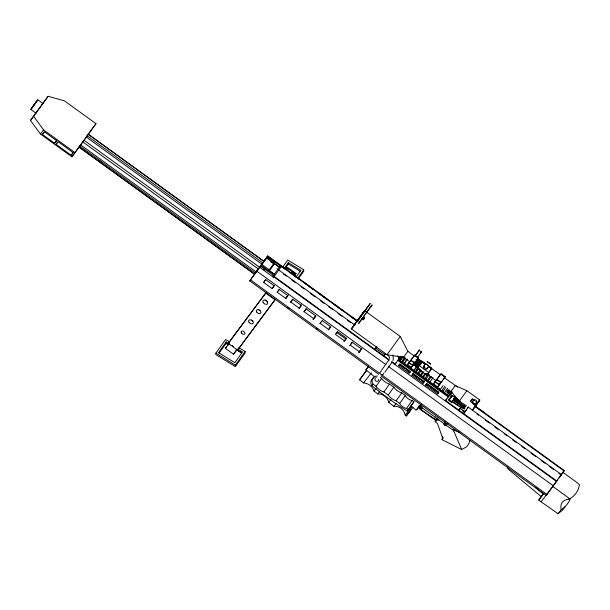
<?xml version="1.0" encoding="UTF-8"?>
<svg xmlns="http://www.w3.org/2000/svg" width="610" height="610" viewBox="0 0 610 610"><rect width="100%" height="100%" fill="white"/><g stroke="black" fill="none" stroke-linecap="round" stroke-linejoin="round"><path stroke-width="0.91" d="M229.558 341.913L225.662 339.518L215.887 353.137L215.841 354.593L235.33 366.587L245.098 352.969L245.144 351.505L238.914 347.669M219.043 353.198L226.157 343.285L226.203 341.966L229.307 343.88M235.33 366.587L235.376 365.123L245.144 351.505M285.038 268.606L288.347 263.993L288.393 262.674L300.882 270.367L295.919 277.275M282.613 267.264L287.806 260.02L303.75 269.833L303.704 271.298L298.503 278.541M470.02 440.252L469.182 442.852A12.94 11.636 80.5 0 1 466.147 447.077L461.678 449.539L442.044 439.673L442.608 436.539M442.044 439.673L443.081 437.393M449.059 391.78C448.861 390.27 448.091 392.886 449.151 391.513M448.937 399.619L448.716 400.602L451.652 402.516L454.915 397.285L451.979 395.371L448.937 399.619L451.873 401.532M449.12 399.886L451.575 396.088L451.453 396.637M451.979 395.371L450.744 397.773M466.551 405.841L454.511 398.002L452.056 401.799L461.343 407.846M463.524 407.068L453.375 400.259L464.309 407.579M454.183 399.131L465.11 406.451L454.183 399.131L453.337 400.434M454.389 398.551L454.511 398.002M454.915 397.285L453.68 399.687M447.793 392.024L448.152 391.048L448.899 390.865L449.471 391.429L449.296 392.169L448.365 392.581L447.793 392.024L448.152 391.048M449.112 392.398L449.471 391.429M392.947 360.563L393.366 358.619L392.672 354.989M378.688 374.243L249.757 280.92L267.76 255.91L358.085 321.287M277.413 263.398L285.922 269.567L267.813 256.467L264.725 260.455M483.989 412.444L474.908 406.077M381.006 375.92L546.225 495.503L564.22 470.493L474.778 405.772M445.018 423.691A1.937 0.633 35.7 0 0 443.394 423.348A1.937 0.633 35.7 0 0 444.553 424.888L445.33 423.256L445.742 423.538L444.972 425.17A1.937 0.633 35.7 0 0 446.589 425.505A1.937 0.633 35.7 0 0 445.43 423.973L445.742 423.538M444.553 424.888L445.33 423.256M444.972 425.17L445.43 423.973M87.238 135.816L88.32 134.208L263.916 261.309L262.841 262.902L87.238 135.816L85.301 138.531M428.731 366.076L431.758 368.272L426.825 375.15L416.966 368.013L421.899 361.135L426.451 364.429M409.043 362.744L412.901 365.535L409.043 362.744L414.64 355.058L418.498 357.849L412.901 365.535M414.449 355.294L418.308 358.093L414.64 355.058M35.365 103.044L37.767 99.796L42.845 103.471L35.906 113.079L30.828 109.403L32.848 106.521M37.767 99.796L35.738 102.678M35.906 113.079L36.219 112.583M79.757 146.11L79.003 147.109L254.591 274.21L79.826 147.551M261.583 266.158L262.757 266.906M249.757 280.92L254.683 273.798M546.225 495.503L547.345 493.665L541.039 501.778L538.721 500.101L543.274 493.97L535.26 487.215M412.39 358.154L409.729 361.76L403.538 357.277L387.053 354.715L351.421 328.927L353.037 326.602M412.917 357.422L414.045 355.805L407.854 351.322L400.274 336.468L364.643 310.681L362.073 314.371M387.319 354.288L387.053 354.715L400.091 336.659M403.629 357.132L407.854 351.322L407.587 351.65M438.582 377.117L435.982 380.655L427.389 374.334M430.485 370.14L431.613 368.524L431.346 368.844M439.108 376.385L440.237 374.761L428.555 366.313M443.31 379.42L444.438 377.803L457.637 387.083M478.438 401.99L479.796 400.03L466.886 390.69L459.376 401.052L450.981 391.406M466.429 391.254L466.886 390.69L455.205 385.604L450.897 391.551M413.458 364.681L413.115 365.23L415.021 362.668M416.966 368.013L417.309 367.464M426.825 375.15L427.168 374.601L425.658 373.503M87.718 135.084L86.811 136.396M358.939 318.931L357.902 320.463L358.299 320.014M363.034 312.999L363.895 311.718L363.186 312.594M440.443 383.278L440.123 383.759L442.784 380.152M473.07 409.249L472.285 410.4L472.986 409.493M479.01 401.182L479.422 400.518M367.83 306.906L368.798 305.374M32.36 107.215L31.781 108.077L32.673 106.91M36.226 101.984L36.813 101.123L35.921 102.289M472.834 409.569L473.642 408.441M258.472 268.918L255.422 273.15L79.826 146.049L84.904 139.08M257.855 269.826L260.5 266.181M255.674 272.601L256.787 271.038M257.588 270.017L258.076 269.315M260.889 265.632L262.834 262.918M228.262 343.369L265.762 293.082L275.057 299.807L237.557 350.094L228.262 343.369L265.983 292.647M237.282 349.187L233.523 354.227L225.441 348.379L226.706 346.594M233.523 354.227L236.939 349.568M237.557 350.094L275.278 299.373M364.81 314.737L358.581 323.536L372.153 304.863L365.802 313.357M414.93 356.232L419.497 349.804L415.036 356.011M417.187 357.864L421.754 351.436L420.412 353.266M258.381 268.819L257.816 269.605M353.48 325.931L356.659 321.5M355.233 323.491L352.176 327.89L352.885 327.013M360.838 316.11L362.592 313.677M365.504 310.162L370.239 303.483L367.197 307.501M473.451 408.692L474.374 407.404M478.629 401.738L474.976 406.809M32.299 107.253L34.076 104.813M36.287 101.946L34.511 104.386M559.141 477.843L563.015 472.414L576.679 482.304A5.208 1.693 35.7 0 1 579.5 485.064L578.242 489.296A22.158 20.519 3.2 0 1 573.095 496.471L569.374 499.171A59.749 19.451 35.7 0 0 561.169 509.724L558.058 513.719L541.039 501.778M42.151 104.257L48.121 96.281L64.439 100.848L95.983 123.677L71.942 156.831L40.405 134.002L30.5 120.49L36.043 112.758M30.5 120.49L48.121 96.281M42.425 134.452L44.446 131.844L56.631 140.666L54.603 143.274L42.425 134.452L44.065 132.156M54.603 143.274L56.799 140.216M56.067 144.326L58.095 141.718L73.169 152.637L71.141 155.245L56.067 144.326L57.714 142.038M71.141 155.245L73.337 152.187M71.942 156.831L79.003 147.002M88.351 133.971L95.983 123.677M255.765 272.281L256.848 270.771M268.613 270.718L261.301 265.426L260.76 266.173L274.469 276.101L273.524 277.329L259.807 267.401L260.348 266.646M260.096 266.898L266.86 257.694M267.813 256.467L267.226 257.283L274.485 262.536L268.308 271.046L269.254 269.818L261.942 264.526M268.232 271.076L269.262 269.643M274.142 274.477L279.525 267.005L274.713 263.52L269.33 270.992L269.567 270.695L274.378 274.172M263.68 282.438L265.724 279.685L274.241 285.854L272.197 288.599L263.68 282.438L265.838 279.311M226.203 341.966L218.54 352.649L234.835 362.675L242.498 351.993L237.839 349.126M273.524 277.329L281.469 266.349L280.516 267.577M284.534 268.057L288.393 262.674M272.151 288.545L274.355 285.472M277.131 292.266L279.334 289.193M298.038 277.802L303.75 269.833M286.227 297.489L287.546 295.827M285.724 298.488L288.477 294.645M290.49 302.278L292.693 299.205M300.257 306.502L301.332 305M299.045 308.469L301.248 305.396M303.849 311.862L306.022 308.843M313.151 319.259L315.309 316.254M313.044 319.671L315.759 315.888M319.808 323.643L320.89 322.133M329.652 328.043L330.772 326.312M328.401 329.865L330.574 326.838M336.003 333.525L337.094 332.015M359.404 318.107L361.196 315.637L356.667 322.156L360.037 317.688M361.661 315.111L359.923 317.413M343.933 341.562L346.106 338.535M361.89 318.839L363.202 319.785L364.688 317.787L363.316 316.796M349.621 345.862L352.374 342.019M358.855 352.336L359.93 350.834M358.901 352.58L361.821 348.447M376.873 346.45L374.822 349.316L376.576 346.991M374.738 376.965L365.886 369.858L368.547 366.145M412.947 407.434L406.298 415.982L405.231 415.151A10.301 9.684 54.3 0 0 393.839 406.344L388.776 402.432A10.461 9.836 54.3 0 0 377.758 393.915L373.991 391.002A11.201 10.53 54.3 0 0 363.568 382.943L359.557 379.839L366.442 370.247M385.375 353.686L383.835 355.836L385.589 353.51M388.883 359.999L381.746 369.919M392.154 362.073L384.879 372.191M381.685 378.406A5.742 1.868 35.7 0 0 389.508 384.071L393.824 387.19A6.26 2.036 35.7 0 0 401.754 392.932L405.337 395.524A4.567 1.487 35.7 0 0 408.197 398.749A4.567 1.487 35.7 0 0 412.207 400.495L413.999 401.792L408.357 409.653L406.565 408.357A4.567 1.487 35.7 0 1 402.554 406.611A4.567 1.487 35.7 0 1 399.695 403.378L396.111 400.793A6.26 2.036 35.7 0 1 388.189 395.051L383.873 391.925A5.742 1.868 35.7 0 1 376.042 386.26L381.685 378.406L380.19 377.323M392.138 361.852L395.158 364.04L396.042 362.813M400.396 356.949L395.158 364.04M400.983 356.225L397.895 360.518L448.342 397.034L451.941 392.024M451.522 391.712L448.342 396.096L399.154 360.495L401.86 356.72M404.674 357.803L401.723 361.882L400.183 360.769L402.89 356.987M400.183 360.769L403.126 356.69M398.566 365.611L399.451 364.383L409.912 371.955L409.036 373.183L398.566 365.611L399.893 363.911L410.355 371.49L409.036 373.183M401.723 361.882L404.979 357.353M404.994 363.773L402.524 362.462L405.467 358.383M414.106 370.369L413.611 371.055L403.812 363.964L407.32 359.046M383.873 391.925L389.508 384.071M403.812 363.964L406.931 359.664M412.985 365.329L411.361 367.418L407.503 364.627L409.6 361.707M388.189 395.051L393.824 387.19M411.361 367.418L413.458 364.498M416.577 366.9L413.87 370.674L415.41 371.795L417.82 368.463M413.611 371.055L416.813 366.595M411.963 375.302L412.84 374.082L423.881 382.066L423.004 383.293L411.963 375.302L413.725 372.946M415.41 371.795L418.125 368.013M429.737 382.157L420.412 374.937L420.176 375.241L418.872 373.816L416.165 372.336L418.879 368.562M396.111 400.793L401.754 392.932M417.713 373.457L420.115 370.133M418.635 374.121L421.342 370.346M399.695 403.378L405.337 395.524M420.176 375.241L422.585 371.917M420.93 375.783L423.874 371.704M422.471 376.904L424.88 373.579M423.325 377.514L426.268 373.434M424.873 378.635L428.121 374.105M425.841 379.336L429.326 374.502M406.565 408.357L412.207 400.495M427.389 380.457L430.332 376.378M428.197 381.044L431.445 376.507M373.289 378.2A5.421 5.124 37.9 0 0 371.848 385.657A101.916 33.184 35.7 0 0 407.312 410.995L413.999 401.792M425.666 385.223L426.542 383.995L438.537 392.672L437.652 393.9L425.666 385.223L426.985 383.522L438.979 392.2L437.652 393.9M440.367 389.378L439.871 390.064L429.478 382.546L432.993 377.628M406.298 415.982L411.064 409.341M440.328 383.4L437.69 386.908L433.489 383.873L436.036 380.312M435.113 381.784L441.038 373.724L445.239 376.759L439.314 384.826L435.113 381.784L433.489 383.873M410.904 405.97L416.073 410.118L419.52 405.993M442.875 438.605L437.439 423.508A5.337 1.738 35.7 0 1 435.357 421.716A1.609 0.526 35.7 0 1 435.281 420.801A1.792 0.58 35.7 0 0 436.417 420.664L420.9 409.981A2.608 0.846 35.7 0 1 419.314 407.785L420.397 406.268M438.803 419.23A8.403 2.737 35.7 0 1 436.219 420.115L421.113 409.623A1.792 0.587 35.7 0 1 420.58 408.532L421.67 407.022M436.615 387.708L437.111 387.022L436.874 387.327M421.113 409.623L422.196 408.113M437.69 386.908L440.237 383.354M437.355 388.25L437.85 387.556M438.903 389.363L439.398 388.677M439.871 390.064L443.074 385.604M440.13 389.683L441.678 390.796L444.926 386.267M448.815 395.493L442.814 391.628L445.765 387.548M444.362 392.741L447.61 388.212M448.342 396.096L451.591 391.567M556.869 481.084L445.613 400.557L446.489 399.329M445.895 400.19L446.772 398.963M450.843 393.465L445.613 400.557M434.167 419.078L435.792 416.805M449.585 399.237L450.988 397.285M436.219 420.115L437.843 417.842M461.038 407.32L458.956 410.217L461.45 406.885L464.111 408.807M464.347 407.396L465.155 406.275M465.155 407.793L464.218 409.096L452.178 401.25M474.397 400.366L472.338 398.871L470.447 401.494L475.945 405.475L477.836 402.852L475.769 401.357M464.805 412.07A1.357 0.442 35.7 0 0 463.394 410.576A1.357 0.442 35.7 0 0 462.921 411.178A1.357 0.442 35.7 0 0 464.805 412.07L466.109 410.255L465.041 411.628M474.245 407.579L475.228 406.222M541.756 495.861L542.793 494.42M33.108 106.125L34.907 103.639M35.487 103.075L33.687 105.56M470.447 401.494L472.338 398.871M557.418 480.245L547.635 493.276M261.095 265.342L261.934 264.191L86.338 137.09M356.484 321.722L358.207 319.343M359.58 317.886L356.164 322.614M364.887 310.604L360.685 316.354M362.485 314.394L365.947 309.59M429.958 370.872L427.297 374.471M475.159 406.306L476.136 404.956M285.465 269.033L286.57 267.5L295.644 274.119L294.538 275.644M294.455 275.674L296.033 273.501L287.516 267.371L286.692 268.263L288.179 269.353M358.184 319.396L359.908 316.994M476.128 404.971L478.004 402.394M35.769 102.457L32.818 106.75M261.255 264.862L261.652 264.321M359.694 317.314L361.486 314.844M364.635 310.993L368.013 306.35M354.585 324.764L356.377 322.293M359.275 318.771L362.668 314.097M474.077 408.037L475.053 406.695M33.23 106.155L30.828 109.403M260.699 265.617L261.659 264.389M361.097 315.4L362.828 313.021M353.243 326.579L354.974 324.2M477.859 402.608L478.766 401.365M473.314 409.066L474.222 407.823M263.398 261.751L267.76 255.91M562.626 472.613L564.22 470.493M254.591 274.21L255.308 273.272M225.441 348.379L229.2 343.338M418.391 357.879L417.522 359.054L423.66 363.469M362.287 313.792L364.643 310.681M353.785 325.809L351.421 328.927M478.56 401.647L479.338 400.595M472.742 409.836L473.52 408.784M42.227 104.264L42.845 103.471M363.202 319.785L363.926 318.847L362.553 317.863M363.964 318.725L364.688 317.787M479.094 400.938L479.796 400.03M40.405 134.002L43.6 129.892L33.695 116.373M259.807 267.401L261.301 265.426M274.713 263.52L274.477 263.825L279.288 267.31L279.525 267.005M365.886 369.858L368.73 366.198M359.557 379.839L366.785 370.544M363.568 382.943L371.429 372.824M371.848 385.657L373.061 384.102A5.421 5.124 37.9 0 1 377.62 376.012M400.404 356.88L398.978 358.718L399.786 357.59L397.522 355.95M373.991 391.002L376.301 388.036M399.154 360.495L399.626 359.892L400.419 360.464M377.758 393.915L379.512 391.666M402.524 362.462L401.959 361.577M407.503 364.627L409.127 362.538M388.776 402.432L391.041 399.527M416.165 372.336L415.646 371.49M393.839 406.344L396.111 403.423M423.004 383.293L424.758 380.937M407.312 410.995L408.357 409.653M429.478 382.546L429.974 381.86M405.231 415.151L411.849 406.641M420.58 404.788L419.627 406.016L451.438 429.043L459.902 432.505M416.859 409.707L421.197 404.125M419.314 407.785L420.793 405.879M420.58 408.532L422.006 406.71M441.426 374.555L444.926 377.087L445.239 376.759M441.678 390.796L443.051 391.323L442.814 391.628M448.899 390.865L447.969 391.277M448.365 392.581L449.296 392.169M451.995 391.849L449.425 395.234L450.233 394.106L460.619 401.624M460.108 408.616L461.45 406.885M467.374 408.372L468.442 407.007M538.721 500.101L543.884 493.459M561.185 475.037L561.497 474.641L468.244 407.137L463.615 413.588L464.965 411.849L460.306 408.479M285.32 268.865L286.57 267.5M294.394 275.484L295.644 274.119M461.678 449.539L453.733 430.927L454.801 430.141M558.058 513.719L562.321 510.334A18.254 12.047 -72 0 0 564.99 506.857M296.033 273.501L294.882 274.241L291.908 272.068M268.164 258.701C269.65 259.067 266.722 257.069 267.714 258.388M288.347 263.993L300.059 271.198M226.157 343.285L228.483 344.719M236.245 349.492L241.674 352.832M226.157 343.43L228.483 344.863M236.238 349.637L241.674 352.976M215.887 353.137L235.376 365.123M425.993 364.162L425.589 363.926L426.108 364.414M455.937 399.558L458.262 401.067M444.865 424.453L445.285 424.735M427.747 365.626L428.647 366.099M419.093 350.392L421.35 352.023M440.855 373.96L445.048 377.003M421.807 361.364L426.359 364.658M427.877 365.756L431.666 368.501M417.865 358.573L422.448 361.89M423.973 362.996L425.498 364.101M417.804 358.634L425.414 364.239M428.495 366.374L431.522 368.661M417.194 359.549L421.777 362.866M415.974 359.633L421.319 363.507M416.211 360.922L420.793 364.239M415.654 361.7L420.237 365.016M414.335 361.905L419.68 365.779M418.872 365.459L428.731 372.596M357.536 321.218L349.271 315.24L357.498 321.363M267.63 256.406L357.185 321.226M410.972 360.159L414.83 362.95M474.534 406.168L564.09 470.989M410.789 360.403L418.399 365.931M436.958 379.405L441.16 382.447M436.768 379.649L440.969 382.691M414.144 363.758L418.727 367.075M413.046 363.644L418.399 367.517M413.641 364.383L416.691 366.595M266.57 258.076L273.882 263.375M413.611 364.46L418.193 367.777M413.549 364.521L417.37 367.289M418.826 368.562L420.343 369.66M270.627 261.659L272.8 263.238M435.235 381.7L439.436 384.742M276.971 268.697L354.791 325.023M283.253 273.867L286.342 276.101M291.74 280.013L295.606 282.804M301.004 286.715L304.093 288.957M310.269 293.425L314.905 296.78M320.311 300.692L324.169 303.483M328.805 306.838L332.663 309.628M338.07 313.54L341.928 316.338M347.334 320.25L350.422 322.484M398.284 357.132L399.832 358.245M450.782 395.127L452.33 396.248M477.035 414.129L478.575 415.242M485.529 420.275L489.388 423.065M494.794 426.977L498.652 429.775M504.058 433.687L507.146 435.921M512.545 439.833L516.411 442.624M521.809 446.535L524.897 448.777M531.074 453.245L535.71 456.6M541.116 460.512L544.974 463.303M549.602 466.658L553.468 469.448M558.867 473.36L560.415 474.481M88.267 134.33L263.863 261.423M404.262 363.385L414.06 370.476M429.936 381.959L440.328 389.485M409.264 367.342L410.812 368.463M413.283 373.61L424.324 381.593M399.382 364.658L404.735 368.531M406.26 369.637L410.08 372.405M412.375 374.067L420.023 379.603M421.548 380.709L423.843 382.363M426.138 384.025L429.196 386.237M430.721 387.342L437.599 392.321M270.024 271.496L273.455 273.981M375.722 348.15L384.735 354.677M273.882 276.254L389.119 359.664M263.185 269.14L264.725 270.253M272.449 275.842L389.027 360.22M391.345 361.898L556.556 481.488M84.066 140.262L259.662 267.363M82.846 141.947L258.442 269.048M256.947 271.29L385.878 364.612M388.189 366.29L553.407 485.873M552.889 486.521L566.56 496.418A5.208 1.693 35.7 0 1 569.374 499.171M80.65 144.944L256.246 272.037M98.85 160.308L101.168 161.986M337.368 332.946L345.855 339.091M43.6 129.892L75.144 152.721M250.535 279.921L379.466 373.244M381.784 374.921L547.002 494.504M287.638 307.592L289.064 308.622M316.323 328.355L317.757 329.392M417.934 407.091L419.421 408.166L418.963 405.65M373.061 384.102L376.042 386.26M232.135 345.466L233.607 346.526M541.238 496.586L507.878 468.838L507.627 467.001M387.884 355.15L389.149 356.644L389.485 358.413M447.969 391.795L448.541 392.352M450.355 390.903A1.883 1.784 37.9 0 1 449.036 393.412A1.883 1.784 37.9 0 1 446.848 391.368A1.883 1.784 37.9 0 1 449.296 389.92M570.442 498.416A25.399 23.752 11.1 0 1 561.169 509.724M444.781 422.272A1.937 0.633 35.7 0 1 445.064 421.541M447.801 423.752A1.937 0.633 35.7 0 1 447.74 423.912M453.733 430.927A5.932 1.929 35.7 0 1 452.467 429.272M383.858 373.099A1.937 1.86 38.2 0 1 381.967 374.761A1.937 1.86 38.2 0 1 380.06 372.969A1.937 1.86 38.2 0 1 381.616 371.002M378.665 379.245A1.937 1.83 37.9 0 1 377.163 381.341A1.937 1.83 37.9 0 1 374.944 379.74A1.937 1.83 37.9 0 1 376.454 377.643M267.386 301.508A2.776 1.777 35.3 0 1 265.137 299.884M260.127 310.574A2.554 1.639 35.3 0 1 259.059 309.796M253.066 321.051A2.608 1.67 35.3 0 1 251.366 320.029M427.663 367.769A2.219 2.097 37.9 0 1 424.148 368.905A2.219 2.097 37.9 0 1 424.743 365.276M476.311 402.051A2.036 1.982 38.9 0 1 474.496 404.346A2.036 1.982 38.9 0 1 472.308 402.295A2.036 1.982 38.9 0 1 474.511 400.358M291.008 273.059L299.556 279.433L291.008 273.059M304.535 282.857L313.052 289.193L304.535 282.857M317.863 292.503L327.562 299.708L317.863 292.503M333.937 304.138L342.492 310.505L333.937 304.138M279.281 289.498L277.237 292.251L285.831 298.465L287.874 295.72L279.281 289.498M292.808 299.289L290.764 302.041L299.319 308.233L301.363 305.48L292.808 299.289M306.136 308.942L304.1 311.687L313.837 318.74L315.881 315.988L306.136 308.942M322.21 320.57L320.166 323.323L328.76 329.537L330.803 326.792L322.21 320.57M337.543 331.672L335.508 334.425L344.52 340.944L346.556 338.199L337.543 331.672M352.298 342.347L350.254 345.1L359.534 351.817L361.577 349.065L352.298 342.347M427.252 361.638L430.568 364.063L427.252 361.638M447.504 391.925A1.083 1.022 37.9 0 0 449.242 392.611A1.083 1.022 37.9 0 0 448.899 390.812A1.083 1.022 37.9 0 0 447.504 391.925M263.215 302.606A2.776 1.777 35.3 0 0 267.5 303.81A2.776 1.777 35.3 0 0 265.053 300.135A2.776 1.777 35.3 0 0 263.215 302.606M256.734 312.023A2.554 1.639 35.3 0 0 260.683 313.128A2.554 1.639 35.3 0 0 258.426 309.75A2.554 1.639 35.3 0 0 256.734 312.023M249.025 322.24A2.608 1.67 35.3 0 0 253.058 323.376A2.608 1.67 35.3 0 0 250.756 319.922A2.608 1.67 35.3 0 0 249.025 322.24M241.468 333.007A2.135 1.365 35.3 0 0 244.77 333.929A2.135 1.365 35.3 0 0 242.887 331.1A2.135 1.365 35.3 0 0 241.468 333.007M424.293 366.945A2.219 2.097 37.9 0 0 428.007 367.723A2.219 2.097 37.9 0 0 426.657 364.193A2.219 2.097 37.9 0 0 424.293 366.945M472.826 402.043A2.036 1.982 38.9 0 0 476.105 403.317A2.036 1.982 38.9 0 0 475.51 399.878A2.036 1.982 38.9 0 0 472.826 402.043"/></g></svg>
